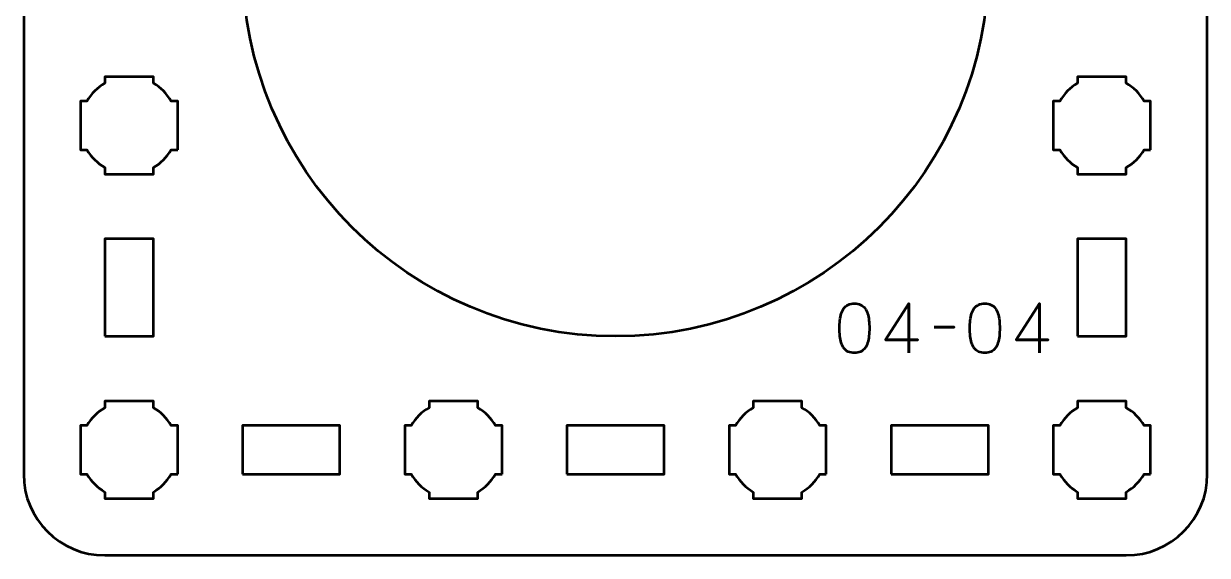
# Model space of a CAD drawing. Header units: centimetres. Extents: x -14.15 to -6.85, y -18.5 to -11.2.
# Drawn here: x -14.15 to -6.85, y -18.5 to -15.22 of the extents above; entities that cross this region are included whole.
import ezdxf

# ---------------------------------------------------------------- set-up
doc = ezdxf.new("R2010")
doc.units = ezdxf.units.CM
doc.header["$MEASUREMENT"] = 0
doc.layers.add('Layer 1', color=7, linetype='Continuous')

msp = doc.modelspace()

# ---------------------------------------------------------------- linework, layer by layer
at = {"layer": 'Layer 1', "lineweight": 53}
msp.add_ellipse((-10.5, -14.85), major_axis=(0, 2.3), ratio=1, dxfattribs=at)
for points, knots in [([(-14.14999, -17.99992), (-14.14999, -17.99992), (-14.14999, -11.69996), (-14.14999, -11.69996), (-14.14999, -11.69996), (-14.14999, -11.42299), (-13.92689, -11.2), (-13.64989, -11.2), (-13.64989, -11.2), (-13.64989, -11.2), (-7.34998, -11.2), (-7.34998, -11.2), (-7.34998, -11.2), (-7.07297, -11.2), (-6.85002, -11.42299), (-6.85002, -11.69996), (-6.85002, -11.69996), (-6.85002, -11.69996), (-6.85002, -17.99992), (-6.85002, -17.99992), (-6.85002, -17.99992), (-6.85002, -18.27692), (-7.07297, -18.50001), (-7.34998, -18.50001), (-7.34998, -18.50001), (-7.34998, -18.50001), (-13.64989, -18.50001), (-13.64989, -18.50001), (-13.64989, -18.50001), (-13.92689, -18.50001), (-14.14999, -18.27692), (-14.14999, -17.99992)], [0, 0, 0, 0, 0.125, 0.125, 0.125, 0.125, 0.25, 0.25, 0.25, 0.25, 0.375, 0.375, 0.375, 0.375, 0.5, 0.5, 0.5, 0.5, 0.625, 0.625, 0.625, 0.625, 0.75, 0.75, 0.75, 0.75, 0.875, 0.875, 0.875, 0.875, 1, 1, 1, 1]), ([(-13.19996, -15.99992), (-13.19996, -15.99992), (-13.24007, -15.99992), (-13.24007, -15.99992), (-13.24007, -15.99992), (-13.26639, -16.04553), (-13.30441, -16.08345), (-13.34989, -16.10977), (-13.34989, -16.10977), (-13.34989, -16.10977), (-13.34989, -16.14999), (-13.34989, -16.14999), (-13.34989, -16.14999), (-13.34989, -16.14999), (-13.49996, -16.14999), (-13.49996, -16.14999), (-13.49996, -16.14999), (-13.49996, -16.14999), (-13.64989, -16.14999), (-13.64989, -16.14999), (-13.64989, -16.14999), (-13.64989, -16.14999), (-13.64989, -16.10977), (-13.64989, -16.10977), (-13.64989, -16.10977), (-13.6955, -16.08345), (-13.73343, -16.04553), (-13.75975, -15.99992), (-13.75975, -15.99992), (-13.75975, -15.99992), (-13.79996, -15.99992), (-13.79996, -15.99992), (-13.79996, -15.99992), (-13.79996, -15.99992), (-13.79996, -15.84999), (-13.79996, -15.84999), (-13.79996, -15.84999), (-13.79996, -15.84999), (-13.79996, -15.69991), (-13.79996, -15.69991), (-13.79996, -15.69991), (-13.79996, -15.69991), (-13.75975, -15.69991), (-13.75975, -15.69991), (-13.75975, -15.69991), (-13.73343, -15.65444), (-13.6955, -15.61641), (-13.64989, -15.59009), (-13.64989, -15.59009), (-13.64989, -15.59009), (-13.64989, -15.54998), (-13.64989, -15.54998), (-13.64989, -15.54998), (-13.64989, -15.54998), (-13.49996, -15.54998), (-13.49996, -15.54998), (-13.49996, -15.54998), (-13.49996, -15.54998), (-13.34989, -15.54998), (-13.34989, -15.54998), (-13.34989, -15.54998), (-13.34989, -15.54998), (-13.34989, -15.59009), (-13.34989, -15.59009), (-13.34989, -15.59009), (-13.30441, -15.61641), (-13.26639, -15.65444), (-13.24007, -15.69991), (-13.24007, -15.69991), (-13.24007, -15.69991), (-13.19996, -15.69991), (-13.19996, -15.69991), (-13.19996, -15.69991), (-13.19996, -15.69991), (-13.19996, -15.84999), (-13.19996, -15.84999), (-13.19996, -15.84999), (-13.19996, -15.84999), (-13.19996, -15.99992), (-13.19996, -15.99992)], [0, 0, 0, 0, 0.05, 0.05, 0.05, 0.05, 0.1, 0.1, 0.1, 0.1, 0.15, 0.15, 0.15, 0.15, 0.2, 0.2, 0.2, 0.2, 0.25, 0.25, 0.25, 0.25, 0.3, 0.3, 0.3, 0.3, 0.35, 0.35, 0.35, 0.35, 0.4, 0.4, 0.4, 0.4, 0.45, 0.45, 0.45, 0.45, 0.5, 0.5, 0.5, 0.5, 0.55, 0.55, 0.55, 0.55, 0.6, 0.6, 0.6, 0.6, 0.65, 0.65, 0.65, 0.65, 0.7, 0.7, 0.7, 0.7, 0.75, 0.75, 0.75, 0.75, 0.8, 0.8, 0.8, 0.8, 0.85, 0.85, 0.85, 0.85, 0.9, 0.9, 0.9, 0.9, 0.95, 0.95, 0.95, 0.95, 1, 1, 1, 1]), ([(-7.19996, -15.99992), (-7.19996, -15.99992), (-7.24007, -15.99992), (-7.24007, -15.99992), (-7.24007, -15.99992), (-7.26639, -16.04553), (-7.30441, -16.08345), (-7.34989, -16.10977), (-7.34989, -16.10977), (-7.34989, -16.10977), (-7.34989, -16.14999), (-7.34989, -16.14999), (-7.34989, -16.14999), (-7.34989, -16.14999), (-7.49996, -16.14999), (-7.49996, -16.14999), (-7.49996, -16.14999), (-7.49996, -16.14999), (-7.64989, -16.14999), (-7.64989, -16.14999), (-7.64989, -16.14999), (-7.64989, -16.14999), (-7.64989, -16.10977), (-7.64989, -16.10977), (-7.64989, -16.10977), (-7.6955, -16.08345), (-7.73343, -16.04553), (-7.75975, -15.99992), (-7.75975, -15.99992), (-7.75975, -15.99992), (-7.79996, -15.99992), (-7.79996, -15.99992), (-7.79996, -15.99992), (-7.79996, -15.99992), (-7.79996, -15.84999), (-7.79996, -15.84999), (-7.79996, -15.84999), (-7.79996, -15.84999), (-7.79996, -15.69991), (-7.79996, -15.69991), (-7.79996, -15.69991), (-7.79996, -15.69991), (-7.75975, -15.69991), (-7.75975, -15.69991), (-7.75975, -15.69991), (-7.73343, -15.65444), (-7.6955, -15.61641), (-7.64989, -15.59009), (-7.64989, -15.59009), (-7.64989, -15.59009), (-7.64989, -15.54998), (-7.64989, -15.54998), (-7.64989, -15.54998), (-7.64989, -15.54998), (-7.49996, -15.54998), (-7.49996, -15.54998), (-7.49996, -15.54998), (-7.49996, -15.54998), (-7.34989, -15.54998), (-7.34989, -15.54998), (-7.34989, -15.54998), (-7.34989, -15.54998), (-7.34989, -15.59009), (-7.34989, -15.59009), (-7.34989, -15.59009), (-7.30441, -15.61641), (-7.26639, -15.65444), (-7.24007, -15.69991), (-7.24007, -15.69991), (-7.24007, -15.69991), (-7.19996, -15.69991), (-7.19996, -15.69991), (-7.19996, -15.69991), (-7.19996, -15.69991), (-7.19996, -15.84999), (-7.19996, -15.84999), (-7.19996, -15.84999), (-7.19996, -15.84999), (-7.19996, -15.99992), (-7.19996, -15.99992)], [0, 0, 0, 0, 0.05, 0.05, 0.05, 0.05, 0.1, 0.1, 0.1, 0.1, 0.15, 0.15, 0.15, 0.15, 0.2, 0.2, 0.2, 0.2, 0.25, 0.25, 0.25, 0.25, 0.3, 0.3, 0.3, 0.3, 0.35, 0.35, 0.35, 0.35, 0.4, 0.4, 0.4, 0.4, 0.45, 0.45, 0.45, 0.45, 0.5, 0.5, 0.5, 0.5, 0.55, 0.55, 0.55, 0.55, 0.6, 0.6, 0.6, 0.6, 0.65, 0.65, 0.65, 0.65, 0.7, 0.7, 0.7, 0.7, 0.75, 0.75, 0.75, 0.75, 0.8, 0.8, 0.8, 0.8, 0.85, 0.85, 0.85, 0.85, 0.9, 0.9, 0.9, 0.9, 0.95, 0.95, 0.95, 0.95, 1, 1, 1, 1]), ([(-13.64989, -17.14997), (-13.64989, -17.14997), (-13.64989, -16.54997), (-13.64989, -16.54997), (-13.64989, -16.54997), (-13.64989, -16.54997), (-13.34989, -16.54997), (-13.34989, -16.54997), (-13.34989, -16.54997), (-13.34989, -16.54997), (-13.34989, -17.14997), (-13.34989, -17.14997), (-13.34989, -17.14997), (-13.34989, -17.14997), (-13.64989, -17.14997), (-13.64989, -17.14997)], [0, 0, 0, 0, 0.25, 0.25, 0.25, 0.25, 0.5, 0.5, 0.5, 0.5, 0.75, 0.75, 0.75, 0.75, 1, 1, 1, 1]), ([(-7.64989, -17.14997), (-7.64989, -17.14997), (-7.64989, -16.54997), (-7.64989, -16.54997), (-7.64989, -16.54997), (-7.64989, -16.54997), (-7.34989, -16.54997), (-7.34989, -16.54997), (-7.34989, -16.54997), (-7.34989, -16.54997), (-7.34989, -17.14997), (-7.34989, -17.14997), (-7.34989, -17.14997), (-7.34989, -17.14997), (-7.64989, -17.14997), (-7.64989, -17.14997)], [0, 0, 0, 0, 0.25, 0.25, 0.25, 0.25, 0.5, 0.5, 0.5, 0.5, 0.75, 0.75, 0.75, 0.75, 1, 1, 1, 1]), ([(-13.19996, -17.99992), (-13.19996, -17.99992), (-13.24007, -17.99992), (-13.24007, -17.99992), (-13.24007, -17.99992), (-13.26639, -18.04553), (-13.30441, -18.08345), (-13.34989, -18.10977), (-13.34989, -18.10977), (-13.34989, -18.10977), (-13.34989, -18.14999), (-13.34989, -18.14999), (-13.34989, -18.14999), (-13.34989, -18.14999), (-13.49996, -18.14999), (-13.49996, -18.14999), (-13.49996, -18.14999), (-13.49996, -18.14999), (-13.64989, -18.14999), (-13.64989, -18.14999), (-13.64989, -18.14999), (-13.64989, -18.14999), (-13.64989, -18.10977), (-13.64989, -18.10977), (-13.64989, -18.10977), (-13.6955, -18.08345), (-13.73343, -18.04553), (-13.75975, -17.99992), (-13.75975, -17.99992), (-13.75975, -17.99992), (-13.79996, -17.99992), (-13.79996, -17.99992), (-13.79996, -17.99992), (-13.79996, -17.99992), (-13.79996, -17.84999), (-13.79996, -17.84999), (-13.79996, -17.84999), (-13.79996, -17.84999), (-13.79996, -17.69991), (-13.79996, -17.69991), (-13.79996, -17.69991), (-13.79996, -17.69991), (-13.75975, -17.69991), (-13.75975, -17.69991), (-13.75975, -17.69991), (-13.73343, -17.65444), (-13.6955, -17.61641), (-13.64989, -17.59009), (-13.64989, -17.59009), (-13.64989, -17.59009), (-13.64989, -17.54998), (-13.64989, -17.54998), (-13.64989, -17.54998), (-13.64989, -17.54998), (-13.49996, -17.54998), (-13.49996, -17.54998), (-13.49996, -17.54998), (-13.49996, -17.54998), (-13.34989, -17.54998), (-13.34989, -17.54998), (-13.34989, -17.54998), (-13.34989, -17.54998), (-13.34989, -17.59009), (-13.34989, -17.59009), (-13.34989, -17.59009), (-13.30441, -17.61641), (-13.26639, -17.65444), (-13.24007, -17.69991), (-13.24007, -17.69991), (-13.24007, -17.69991), (-13.19996, -17.69991), (-13.19996, -17.69991), (-13.19996, -17.69991), (-13.19996, -17.69991), (-13.19996, -17.84999), (-13.19996, -17.84999), (-13.19996, -17.84999), (-13.19996, -17.84999), (-13.19996, -17.99992), (-13.19996, -17.99992)], [0, 0, 0, 0, 0.05, 0.05, 0.05, 0.05, 0.1, 0.1, 0.1, 0.1, 0.15, 0.15, 0.15, 0.15, 0.2, 0.2, 0.2, 0.2, 0.25, 0.25, 0.25, 0.25, 0.3, 0.3, 0.3, 0.3, 0.35, 0.35, 0.35, 0.35, 0.4, 0.4, 0.4, 0.4, 0.45, 0.45, 0.45, 0.45, 0.5, 0.5, 0.5, 0.5, 0.55, 0.55, 0.55, 0.55, 0.6, 0.6, 0.6, 0.6, 0.65, 0.65, 0.65, 0.65, 0.7, 0.7, 0.7, 0.7, 0.75, 0.75, 0.75, 0.75, 0.8, 0.8, 0.8, 0.8, 0.85, 0.85, 0.85, 0.85, 0.9, 0.9, 0.9, 0.9, 0.95, 0.95, 0.95, 0.95, 1, 1, 1, 1]), ([(-11.19989, -17.99992), (-11.19989, -17.99992), (-11.24015, -17.99992), (-11.24015, -17.99992), (-11.24015, -17.99992), (-11.26646, -18.04553), (-11.30449, -18.08345), (-11.34997, -18.10977), (-11.34997, -18.10977), (-11.34997, -18.10977), (-11.34997, -18.14999), (-11.34997, -18.14999), (-11.34997, -18.14999), (-11.34997, -18.14999), (-11.4999, -18.14999), (-11.4999, -18.14999), (-11.4999, -18.14999), (-11.4999, -18.14999), (-11.64997, -18.14999), (-11.64997, -18.14999), (-11.64997, -18.14999), (-11.64997, -18.14999), (-11.64997, -18.10977), (-11.64997, -18.10977), (-11.64997, -18.10977), (-11.69544, -18.08345), (-11.73347, -18.04553), (-11.75979, -17.99992), (-11.75979, -17.99992), (-11.75979, -17.99992), (-11.7999, -17.99992), (-11.7999, -17.99992), (-11.7999, -17.99992), (-11.7999, -17.99992), (-11.7999, -17.84999), (-11.7999, -17.84999), (-11.7999, -17.84999), (-11.7999, -17.84999), (-11.7999, -17.69991), (-11.7999, -17.69991), (-11.7999, -17.69991), (-11.7999, -17.69991), (-11.75979, -17.69991), (-11.75979, -17.69991), (-11.75979, -17.69991), (-11.73347, -17.65444), (-11.69544, -17.61641), (-11.64997, -17.59009), (-11.64997, -17.59009), (-11.64997, -17.59009), (-11.64997, -17.54998), (-11.64997, -17.54998), (-11.64997, -17.54998), (-11.64997, -17.54998), (-11.4999, -17.54998), (-11.4999, -17.54998), (-11.4999, -17.54998), (-11.4999, -17.54998), (-11.34997, -17.54998), (-11.34997, -17.54998), (-11.34997, -17.54998), (-11.34997, -17.54998), (-11.34997, -17.59009), (-11.34997, -17.59009), (-11.34997, -17.59009), (-11.30449, -17.61641), (-11.26646, -17.65444), (-11.24015, -17.69991), (-11.24015, -17.69991), (-11.24015, -17.69991), (-11.19989, -17.69991), (-11.19989, -17.69991), (-11.19989, -17.69991), (-11.19989, -17.69991), (-11.19989, -17.84999), (-11.19989, -17.84999), (-11.19989, -17.84999), (-11.19989, -17.84999), (-11.19989, -17.99992), (-11.19989, -17.99992)], [0, 0, 0, 0, 0.05, 0.05, 0.05, 0.05, 0.1, 0.1, 0.1, 0.1, 0.15, 0.15, 0.15, 0.15, 0.2, 0.2, 0.2, 0.2, 0.25, 0.25, 0.25, 0.25, 0.3, 0.3, 0.3, 0.3, 0.35, 0.35, 0.35, 0.35, 0.4, 0.4, 0.4, 0.4, 0.45, 0.45, 0.45, 0.45, 0.5, 0.5, 0.5, 0.5, 0.55, 0.55, 0.55, 0.55, 0.6, 0.6, 0.6, 0.6, 0.65, 0.65, 0.65, 0.65, 0.7, 0.7, 0.7, 0.7, 0.75, 0.75, 0.75, 0.75, 0.8, 0.8, 0.8, 0.8, 0.85, 0.85, 0.85, 0.85, 0.9, 0.9, 0.9, 0.9, 0.95, 0.95, 0.95, 0.95, 1, 1, 1, 1]), ([(-9.19989, -17.99996), (-9.19989, -17.99996), (-9.24015, -17.99996), (-9.24015, -17.99996), (-9.24015, -17.99996), (-9.26646, -18.04558), (-9.30449, -18.08346), (-9.34997, -18.10978), (-9.34997, -18.10978), (-9.34997, -18.10978), (-9.34997, -18.15003), (-9.34997, -18.15003), (-9.34997, -18.15003), (-9.34997, -18.15003), (-9.4999, -18.15003), (-9.4999, -18.15003), (-9.4999, -18.15003), (-9.4999, -18.15003), (-9.64997, -18.15003), (-9.64997, -18.15003), (-9.64997, -18.15003), (-9.64997, -18.15003), (-9.64997, -18.10978), (-9.64997, -18.10978), (-9.64997, -18.10978), (-9.69544, -18.08346), (-9.73347, -18.04558), (-9.75979, -17.99996), (-9.75979, -17.99996), (-9.75979, -17.99996), (-9.7999, -17.99996), (-9.7999, -17.99996), (-9.7999, -17.99996), (-9.7999, -17.99996), (-9.7999, -17.85003), (-9.7999, -17.85003), (-9.7999, -17.85003), (-9.7999, -17.85003), (-9.7999, -17.69996), (-9.7999, -17.69996), (-9.7999, -17.69996), (-9.7999, -17.69996), (-9.75979, -17.69996), (-9.75979, -17.69996), (-9.75979, -17.69996), (-9.73347, -17.65449), (-9.69544, -17.61646), (-9.64997, -17.59014), (-9.64997, -17.59014), (-9.64997, -17.59014), (-9.64997, -17.55003), (-9.64997, -17.55003), (-9.64997, -17.55003), (-9.64997, -17.55003), (-9.4999, -17.55003), (-9.4999, -17.55003), (-9.4999, -17.55003), (-9.4999, -17.55003), (-9.34997, -17.55003), (-9.34997, -17.55003), (-9.34997, -17.55003), (-9.34997, -17.55003), (-9.34997, -17.59014), (-9.34997, -17.59014), (-9.34997, -17.59014), (-9.30449, -17.61646), (-9.26646, -17.65449), (-9.24015, -17.69996), (-9.24015, -17.69996), (-9.24015, -17.69996), (-9.19989, -17.69996), (-9.19989, -17.69996), (-9.19989, -17.69996), (-9.19989, -17.69996), (-9.19989, -17.85003), (-9.19989, -17.85003), (-9.19989, -17.85003), (-9.19989, -17.85003), (-9.19989, -17.99996), (-9.19989, -17.99996)], [0, 0, 0, 0, 0.05, 0.05, 0.05, 0.05, 0.1, 0.1, 0.1, 0.1, 0.15, 0.15, 0.15, 0.15, 0.2, 0.2, 0.2, 0.2, 0.25, 0.25, 0.25, 0.25, 0.3, 0.3, 0.3, 0.3, 0.35, 0.35, 0.35, 0.35, 0.4, 0.4, 0.4, 0.4, 0.45, 0.45, 0.45, 0.45, 0.5, 0.5, 0.5, 0.5, 0.55, 0.55, 0.55, 0.55, 0.6, 0.6, 0.6, 0.6, 0.65, 0.65, 0.65, 0.65, 0.7, 0.7, 0.7, 0.7, 0.75, 0.75, 0.75, 0.75, 0.8, 0.8, 0.8, 0.8, 0.85, 0.85, 0.85, 0.85, 0.9, 0.9, 0.9, 0.9, 0.95, 0.95, 0.95, 0.95, 1, 1, 1, 1]), ([(-7.19989, -17.99996), (-7.19989, -17.99996), (-7.24015, -17.99996), (-7.24015, -17.99996), (-7.24015, -17.99996), (-7.26646, -18.04558), (-7.30449, -18.08346), (-7.34997, -18.10978), (-7.34997, -18.10978), (-7.34997, -18.10978), (-7.34997, -18.15003), (-7.34997, -18.15003), (-7.34997, -18.15003), (-7.34997, -18.15003), (-7.4999, -18.15003), (-7.4999, -18.15003), (-7.4999, -18.15003), (-7.4999, -18.15003), (-7.64997, -18.15003), (-7.64997, -18.15003), (-7.64997, -18.15003), (-7.64997, -18.15003), (-7.64997, -18.10978), (-7.64997, -18.10978), (-7.64997, -18.10978), (-7.69544, -18.08346), (-7.73347, -18.04558), (-7.75979, -17.99996), (-7.75979, -17.99996), (-7.75979, -17.99996), (-7.7999, -17.99996), (-7.7999, -17.99996), (-7.7999, -17.99996), (-7.7999, -17.99996), (-7.7999, -17.85003), (-7.7999, -17.85003), (-7.7999, -17.85003), (-7.7999, -17.85003), (-7.7999, -17.69996), (-7.7999, -17.69996), (-7.7999, -17.69996), (-7.7999, -17.69996), (-7.75979, -17.69996), (-7.75979, -17.69996), (-7.75979, -17.69996), (-7.73347, -17.65449), (-7.69544, -17.61646), (-7.64997, -17.59014), (-7.64997, -17.59014), (-7.64997, -17.59014), (-7.64997, -17.55003), (-7.64997, -17.55003), (-7.64997, -17.55003), (-7.64997, -17.55003), (-7.4999, -17.55003), (-7.4999, -17.55003), (-7.4999, -17.55003), (-7.4999, -17.55003), (-7.34997, -17.55003), (-7.34997, -17.55003), (-7.34997, -17.55003), (-7.34997, -17.55003), (-7.34997, -17.59014), (-7.34997, -17.59014), (-7.34997, -17.59014), (-7.30449, -17.61646), (-7.26646, -17.65449), (-7.24015, -17.69996), (-7.24015, -17.69996), (-7.24015, -17.69996), (-7.19989, -17.69996), (-7.19989, -17.69996), (-7.19989, -17.69996), (-7.19989, -17.69996), (-7.19989, -17.85003), (-7.19989, -17.85003), (-7.19989, -17.85003), (-7.19989, -17.85003), (-7.19989, -17.99996), (-7.19989, -17.99996)], [0, 0, 0, 0, 0.05, 0.05, 0.05, 0.05, 0.1, 0.1, 0.1, 0.1, 0.15, 0.15, 0.15, 0.15, 0.2, 0.2, 0.2, 0.2, 0.25, 0.25, 0.25, 0.25, 0.3, 0.3, 0.3, 0.3, 0.35, 0.35, 0.35, 0.35, 0.4, 0.4, 0.4, 0.4, 0.45, 0.45, 0.45, 0.45, 0.5, 0.5, 0.5, 0.5, 0.55, 0.55, 0.55, 0.55, 0.6, 0.6, 0.6, 0.6, 0.65, 0.65, 0.65, 0.65, 0.7, 0.7, 0.7, 0.7, 0.75, 0.75, 0.75, 0.75, 0.8, 0.8, 0.8, 0.8, 0.85, 0.85, 0.85, 0.85, 0.9, 0.9, 0.9, 0.9, 0.95, 0.95, 0.95, 0.95, 1, 1, 1, 1]), ([(-12.79994, -17.99992), (-12.79994, -17.99992), (-12.79994, -17.69991), (-12.79994, -17.69991), (-12.79994, -17.69991), (-12.79994, -17.69991), (-12.19995, -17.69991), (-12.19995, -17.69991), (-12.19995, -17.69991), (-12.19995, -17.69991), (-12.19995, -17.99992), (-12.19995, -17.99992), (-12.19995, -17.99992), (-12.19995, -17.99992), (-12.79994, -17.99992), (-12.79994, -17.99992)], [0, 0, 0, 0, 0.25, 0.25, 0.25, 0.25, 0.5, 0.5, 0.5, 0.5, 0.75, 0.75, 0.75, 0.75, 1, 1, 1, 1]), ([(-10.79994, -17.99992), (-10.79994, -17.99992), (-10.79994, -17.69991), (-10.79994, -17.69991), (-10.79994, -17.69991), (-10.79994, -17.69991), (-10.19995, -17.69991), (-10.19995, -17.69991), (-10.19995, -17.69991), (-10.19995, -17.69991), (-10.19995, -17.99992), (-10.19995, -17.99992), (-10.19995, -17.99992), (-10.19995, -17.99992), (-10.79994, -17.99992), (-10.79994, -17.99992)], [0, 0, 0, 0, 0.25, 0.25, 0.25, 0.25, 0.5, 0.5, 0.5, 0.5, 0.75, 0.75, 0.75, 0.75, 1, 1, 1, 1]), ([(-8.79994, -17.99996), (-8.79994, -17.99996), (-8.79994, -17.69996), (-8.79994, -17.69996), (-8.79994, -17.69996), (-8.79994, -17.69996), (-8.19995, -17.69996), (-8.19995, -17.69996), (-8.19995, -17.69996), (-8.19995, -17.69996), (-8.19995, -17.99996), (-8.19995, -17.99996), (-8.19995, -17.99996), (-8.19995, -17.99996), (-8.79994, -17.99996), (-8.79994, -17.99996)], [0, 0, 0, 0, 0.25, 0.25, 0.25, 0.25, 0.5, 0.5, 0.5, 0.5, 0.75, 0.75, 0.75, 0.75, 1, 1, 1, 1])]:
    msp.add_open_spline(points, degree=3, knots=knots, dxfattribs=at)
at = {"layer": 'Layer 1', "color": 5, "lineweight": 53}
for points, knots in [([(-9.02645, -17.25263), (-9.01164, -17.25256), (-8.99887, -17.24995), (-8.98821, -17.24487), (-8.98821, -17.24487), (-8.97763, -17.23979), (-8.96881, -17.23252), (-8.96176, -17.22328), (-8.96176, -17.22328), (-8.95477, -17.21397), (-8.94927, -17.20296), (-8.94518, -17.19026), (-8.94518, -17.19026), (-8.94115, -17.17756), (-8.93826, -17.16366), (-8.93664, -17.14842), (-8.93664, -17.14842), (-8.93494, -17.13318), (-8.9341, -17.11716), (-8.93417, -17.10023), (-8.93417, -17.10023), (-8.9341, -17.08337), (-8.93494, -17.06735), (-8.93664, -17.05218), (-8.93664, -17.05218), (-8.93826, -17.03701), (-8.94115, -17.02304), (-8.94518, -17.01034), (-8.94518, -17.01034), (-8.94927, -16.99771), (-8.95477, -16.98671), (-8.96176, -16.97732), (-8.96176, -16.97732), (-8.96881, -16.96801), (-8.97763, -16.96074), (-8.98821, -16.95566), (-8.98821, -16.95566), (-8.99887, -16.95051), (-9.01164, -16.9479), (-9.02645, -16.94783), (-9.02645, -16.94783), (-9.04127, -16.9479), (-9.05404, -16.95051), (-9.0647, -16.95566), (-9.0647, -16.95566), (-9.07528, -16.96074), (-9.0841, -16.96801), (-9.09115, -16.97732), (-9.09115, -16.97732), (-9.09814, -16.98671), (-9.10364, -16.99771), (-9.10773, -17.01034), (-9.10773, -17.01034), (-9.11176, -17.02304), (-9.11465, -17.03701), (-9.11627, -17.05218), (-9.11627, -17.05218), (-9.11796, -17.06735), (-9.11881, -17.08337), (-9.11874, -17.10023), (-9.11874, -17.10023), (-9.11881, -17.11716), (-9.11796, -17.13318), (-9.11627, -17.14842), (-9.11627, -17.14842), (-9.11465, -17.16366), (-9.11176, -17.17756), (-9.10773, -17.19026), (-9.10773, -17.19026), (-9.10364, -17.20296), (-9.09814, -17.21397), (-9.09115, -17.22328), (-9.09115, -17.22328), (-9.0841, -17.23252), (-9.07528, -17.23979), (-9.0647, -17.24487), (-9.0647, -17.24487), (-9.05404, -17.24995), (-9.04127, -17.25256), (-9.02645, -17.25263)], [0, 0, 0, 0, 0.05, 0.05, 0.05, 0.05, 0.1, 0.1, 0.1, 0.1, 0.15, 0.15, 0.15, 0.15, 0.2, 0.2, 0.2, 0.2, 0.25, 0.25, 0.25, 0.25, 0.3, 0.3, 0.3, 0.3, 0.35, 0.35, 0.35, 0.35, 0.4, 0.4, 0.4, 0.4, 0.45, 0.45, 0.45, 0.45, 0.5, 0.5, 0.5, 0.5, 0.55, 0.55, 0.55, 0.55, 0.6, 0.6, 0.6, 0.6, 0.65, 0.65, 0.65, 0.65, 0.7, 0.7, 0.7, 0.7, 0.75, 0.75, 0.75, 0.75, 0.8, 0.8, 0.8, 0.8, 0.85, 0.85, 0.85, 0.85, 0.9, 0.9, 0.9, 0.9, 0.95, 0.95, 0.95, 0.95, 1, 1, 1, 1]), ([(-9.02645, -17.25263), (-9.01164, -17.25256), (-8.99887, -17.24995), (-8.98821, -17.24487), (-8.98821, -17.24487), (-8.97763, -17.23979), (-8.96881, -17.23252), (-8.96176, -17.22328), (-8.96176, -17.22328), (-8.95477, -17.21397), (-8.94927, -17.20296), (-8.94518, -17.19026), (-8.94518, -17.19026), (-8.94115, -17.17756), (-8.93826, -17.16366), (-8.93664, -17.14842), (-8.93664, -17.14842), (-8.93494, -17.13318), (-8.9341, -17.11716), (-8.93417, -17.10023), (-8.93417, -17.10023), (-8.9341, -17.08337), (-8.93494, -17.06735), (-8.93664, -17.05218), (-8.93664, -17.05218), (-8.93826, -17.03701), (-8.94115, -17.02304), (-8.94518, -17.01034), (-8.94518, -17.01034), (-8.94927, -16.99771), (-8.95477, -16.98671), (-8.96176, -16.97732), (-8.96176, -16.97732), (-8.96881, -16.96801), (-8.97763, -16.96074), (-8.98821, -16.95566), (-8.98821, -16.95566), (-8.99887, -16.95051), (-9.01164, -16.9479), (-9.02645, -16.94783), (-9.02645, -16.94783), (-9.04127, -16.9479), (-9.05404, -16.95051), (-9.0647, -16.95566), (-9.0647, -16.95566), (-9.07528, -16.96074), (-9.0841, -16.96801), (-9.09115, -16.97732), (-9.09115, -16.97732), (-9.09814, -16.98671), (-9.10364, -16.99771), (-9.10773, -17.01034), (-9.10773, -17.01034), (-9.11176, -17.02304), (-9.11465, -17.03701), (-9.11627, -17.05218), (-9.11627, -17.05218), (-9.11796, -17.06735), (-9.11881, -17.08337), (-9.11874, -17.10023), (-9.11874, -17.10023), (-9.11881, -17.11716), (-9.11796, -17.13318), (-9.11627, -17.14842), (-9.11627, -17.14842), (-9.11465, -17.16366), (-9.11176, -17.17756), (-9.10773, -17.19026), (-9.10773, -17.19026), (-9.10364, -17.20296), (-9.09814, -17.21397), (-9.09115, -17.22328), (-9.09115, -17.22328), (-9.0841, -17.23252), (-9.07528, -17.23979), (-9.0647, -17.24487), (-9.0647, -17.24487), (-9.05404, -17.24995), (-9.04127, -17.25256), (-9.02645, -17.25263)], [0, 0, 0, 0, 0.05, 0.05, 0.05, 0.05, 0.1, 0.1, 0.1, 0.1, 0.15, 0.15, 0.15, 0.15, 0.2, 0.2, 0.2, 0.2, 0.25, 0.25, 0.25, 0.25, 0.3, 0.3, 0.3, 0.3, 0.35, 0.35, 0.35, 0.35, 0.4, 0.4, 0.4, 0.4, 0.45, 0.45, 0.45, 0.45, 0.5, 0.5, 0.5, 0.5, 0.55, 0.55, 0.55, 0.55, 0.6, 0.6, 0.6, 0.6, 0.65, 0.65, 0.65, 0.65, 0.7, 0.7, 0.7, 0.7, 0.75, 0.75, 0.75, 0.75, 0.8, 0.8, 0.8, 0.8, 0.85, 0.85, 0.85, 0.85, 0.9, 0.9, 0.9, 0.9, 0.95, 0.95, 0.95, 0.95, 1, 1, 1, 1]), ([(-8.68991, -17.25263), (-8.68991, -17.25263), (-8.68991, -16.94741), (-8.68991, -16.94741), (-8.68991, -16.94741), (-8.68991, -16.94741), (-8.83384, -17.17135), (-8.83384, -17.17135), (-8.83384, -17.17135), (-8.83384, -17.17135), (-8.63572, -17.17135), (-8.63572, -17.17135), (-8.63572, -17.17135), (-8.63572, -17.17135), (-8.83384, -17.17135), (-8.83384, -17.17135), (-8.83384, -17.17135), (-8.83384, -17.17135), (-8.68991, -16.94741), (-8.68991, -16.94741), (-8.68991, -16.94741), (-8.68991, -16.94741), (-8.68991, -17.25263), (-8.68991, -17.25263)], [0, 0, 0, 0, 0.1666667, 0.1666667, 0.1666667, 0.1666667, 0.3333333, 0.3333333, 0.3333333, 0.3333333, 0.5, 0.5, 0.5, 0.5, 0.6666667, 0.6666667, 0.6666667, 0.6666667, 0.8333333, 0.8333333, 0.8333333, 0.8333333, 1, 1, 1, 1]), ([(-8.22255, -17.25263), (-8.20774, -17.25256), (-8.19497, -17.24995), (-8.18431, -17.24487), (-8.18431, -17.24487), (-8.17373, -17.23979), (-8.16491, -17.23252), (-8.15786, -17.22328), (-8.15786, -17.22328), (-8.15087, -17.21397), (-8.14537, -17.20296), (-8.14128, -17.19026), (-8.14128, -17.19026), (-8.13725, -17.17756), (-8.13436, -17.16366), (-8.13274, -17.14842), (-8.13274, -17.14842), (-8.13104, -17.13318), (-8.1302, -17.11716), (-8.13027, -17.10023), (-8.13027, -17.10023), (-8.1302, -17.08337), (-8.13104, -17.06735), (-8.13274, -17.05218), (-8.13274, -17.05218), (-8.13436, -17.03701), (-8.13725, -17.02304), (-8.14128, -17.01034), (-8.14128, -17.01034), (-8.14537, -16.99771), (-8.15087, -16.98671), (-8.15786, -16.97732), (-8.15786, -16.97732), (-8.16491, -16.96801), (-8.17373, -16.96074), (-8.18431, -16.95566), (-8.18431, -16.95566), (-8.19497, -16.95051), (-8.20774, -16.9479), (-8.22255, -16.94783), (-8.22255, -16.94783), (-8.23737, -16.9479), (-8.25014, -16.95051), (-8.2608, -16.95566), (-8.2608, -16.95566), (-8.27138, -16.96074), (-8.2802, -16.96801), (-8.28725, -16.97732), (-8.28725, -16.97732), (-8.29424, -16.98671), (-8.29974, -16.99771), (-8.30383, -17.01034), (-8.30383, -17.01034), (-8.30786, -17.02304), (-8.31075, -17.03701), (-8.31237, -17.05218), (-8.31237, -17.05218), (-8.31406, -17.06735), (-8.31491, -17.08337), (-8.31484, -17.10023), (-8.31484, -17.10023), (-8.31491, -17.11716), (-8.31406, -17.13318), (-8.31237, -17.14842), (-8.31237, -17.14842), (-8.31075, -17.16366), (-8.30786, -17.17756), (-8.30383, -17.19026), (-8.30383, -17.19026), (-8.29974, -17.20296), (-8.29424, -17.21397), (-8.28725, -17.22328), (-8.28725, -17.22328), (-8.2802, -17.23252), (-8.27138, -17.23979), (-8.2608, -17.24487), (-8.2608, -17.24487), (-8.25014, -17.24995), (-8.23737, -17.25256), (-8.22255, -17.25263)], [0, 0, 0, 0, 0.05, 0.05, 0.05, 0.05, 0.1, 0.1, 0.1, 0.1, 0.15, 0.15, 0.15, 0.15, 0.2, 0.2, 0.2, 0.2, 0.25, 0.25, 0.25, 0.25, 0.3, 0.3, 0.3, 0.3, 0.35, 0.35, 0.35, 0.35, 0.4, 0.4, 0.4, 0.4, 0.45, 0.45, 0.45, 0.45, 0.5, 0.5, 0.5, 0.5, 0.55, 0.55, 0.55, 0.55, 0.6, 0.6, 0.6, 0.6, 0.65, 0.65, 0.65, 0.65, 0.7, 0.7, 0.7, 0.7, 0.75, 0.75, 0.75, 0.75, 0.8, 0.8, 0.8, 0.8, 0.85, 0.85, 0.85, 0.85, 0.9, 0.9, 0.9, 0.9, 0.95, 0.95, 0.95, 0.95, 1, 1, 1, 1]), ([(-8.22255, -17.25263), (-8.20774, -17.25256), (-8.19497, -17.24995), (-8.18431, -17.24487), (-8.18431, -17.24487), (-8.17373, -17.23979), (-8.16491, -17.23252), (-8.15786, -17.22328), (-8.15786, -17.22328), (-8.15087, -17.21397), (-8.14537, -17.20296), (-8.14128, -17.19026), (-8.14128, -17.19026), (-8.13725, -17.17756), (-8.13436, -17.16366), (-8.13274, -17.14842), (-8.13274, -17.14842), (-8.13104, -17.13318), (-8.1302, -17.11716), (-8.13027, -17.10023), (-8.13027, -17.10023), (-8.1302, -17.08337), (-8.13104, -17.06735), (-8.13274, -17.05218), (-8.13274, -17.05218), (-8.13436, -17.03701), (-8.13725, -17.02304), (-8.14128, -17.01034), (-8.14128, -17.01034), (-8.14537, -16.99771), (-8.15087, -16.98671), (-8.15786, -16.97732), (-8.15786, -16.97732), (-8.16491, -16.96801), (-8.17373, -16.96074), (-8.18431, -16.95566), (-8.18431, -16.95566), (-8.19497, -16.95051), (-8.20774, -16.9479), (-8.22255, -16.94783), (-8.22255, -16.94783), (-8.23737, -16.9479), (-8.25014, -16.95051), (-8.2608, -16.95566), (-8.2608, -16.95566), (-8.27138, -16.96074), (-8.2802, -16.96801), (-8.28725, -16.97732), (-8.28725, -16.97732), (-8.29424, -16.98671), (-8.29974, -16.99771), (-8.30383, -17.01034), (-8.30383, -17.01034), (-8.30786, -17.02304), (-8.31075, -17.03701), (-8.31237, -17.05218), (-8.31237, -17.05218), (-8.31406, -17.06735), (-8.31491, -17.08337), (-8.31484, -17.10023), (-8.31484, -17.10023), (-8.31491, -17.11716), (-8.31406, -17.13318), (-8.31237, -17.14842), (-8.31237, -17.14842), (-8.31075, -17.16366), (-8.30786, -17.17756), (-8.30383, -17.19026), (-8.30383, -17.19026), (-8.29974, -17.20296), (-8.29424, -17.21397), (-8.28725, -17.22328), (-8.28725, -17.22328), (-8.2802, -17.23252), (-8.27138, -17.23979), (-8.2608, -17.24487), (-8.2608, -17.24487), (-8.25014, -17.24995), (-8.23737, -17.25256), (-8.22255, -17.25263)], [0, 0, 0, 0, 0.05, 0.05, 0.05, 0.05, 0.1, 0.1, 0.1, 0.1, 0.15, 0.15, 0.15, 0.15, 0.2, 0.2, 0.2, 0.2, 0.25, 0.25, 0.25, 0.25, 0.3, 0.3, 0.3, 0.3, 0.35, 0.35, 0.35, 0.35, 0.4, 0.4, 0.4, 0.4, 0.45, 0.45, 0.45, 0.45, 0.5, 0.5, 0.5, 0.5, 0.55, 0.55, 0.55, 0.55, 0.6, 0.6, 0.6, 0.6, 0.65, 0.65, 0.65, 0.65, 0.7, 0.7, 0.7, 0.7, 0.75, 0.75, 0.75, 0.75, 0.8, 0.8, 0.8, 0.8, 0.85, 0.85, 0.85, 0.85, 0.9, 0.9, 0.9, 0.9, 0.95, 0.95, 0.95, 0.95, 1, 1, 1, 1]), ([(-7.88601, -17.25263), (-7.88601, -17.25263), (-7.88601, -16.94741), (-7.88601, -16.94741), (-7.88601, -16.94741), (-7.88601, -16.94741), (-8.02994, -17.17135), (-8.02994, -17.17135), (-8.02994, -17.17135), (-8.02994, -17.17135), (-7.83182, -17.17135), (-7.83182, -17.17135), (-7.83182, -17.17135), (-7.83182, -17.17135), (-8.02994, -17.17135), (-8.02994, -17.17135), (-8.02994, -17.17135), (-8.02994, -17.17135), (-7.88601, -16.94741), (-7.88601, -16.94741), (-7.88601, -16.94741), (-7.88601, -16.94741), (-7.88601, -17.25263), (-7.88601, -17.25263)], [0, 0, 0, 0, 0.1666667, 0.1666667, 0.1666667, 0.1666667, 0.3333333, 0.3333333, 0.3333333, 0.3333333, 0.5, 0.5, 0.5, 0.5, 0.6666667, 0.6666667, 0.6666667, 0.6666667, 0.8333333, 0.8333333, 0.8333333, 0.8333333, 1, 1, 1, 1]), ([(-8.53497, -17.09303), (-8.53497, -17.09303), (-8.41178, -17.09303), (-8.41178, -17.09303), (-8.41178, -17.09303), (-8.41178, -17.09303), (-8.53497, -17.09303), (-8.53497, -17.09303)], [0, 0, 0, 0, 0.5, 0.5, 0.5, 0.5, 1, 1, 1, 1])]:
    msp.add_open_spline(points, degree=3, knots=knots, dxfattribs=at)

doc.saveas('drawing.dxf')
